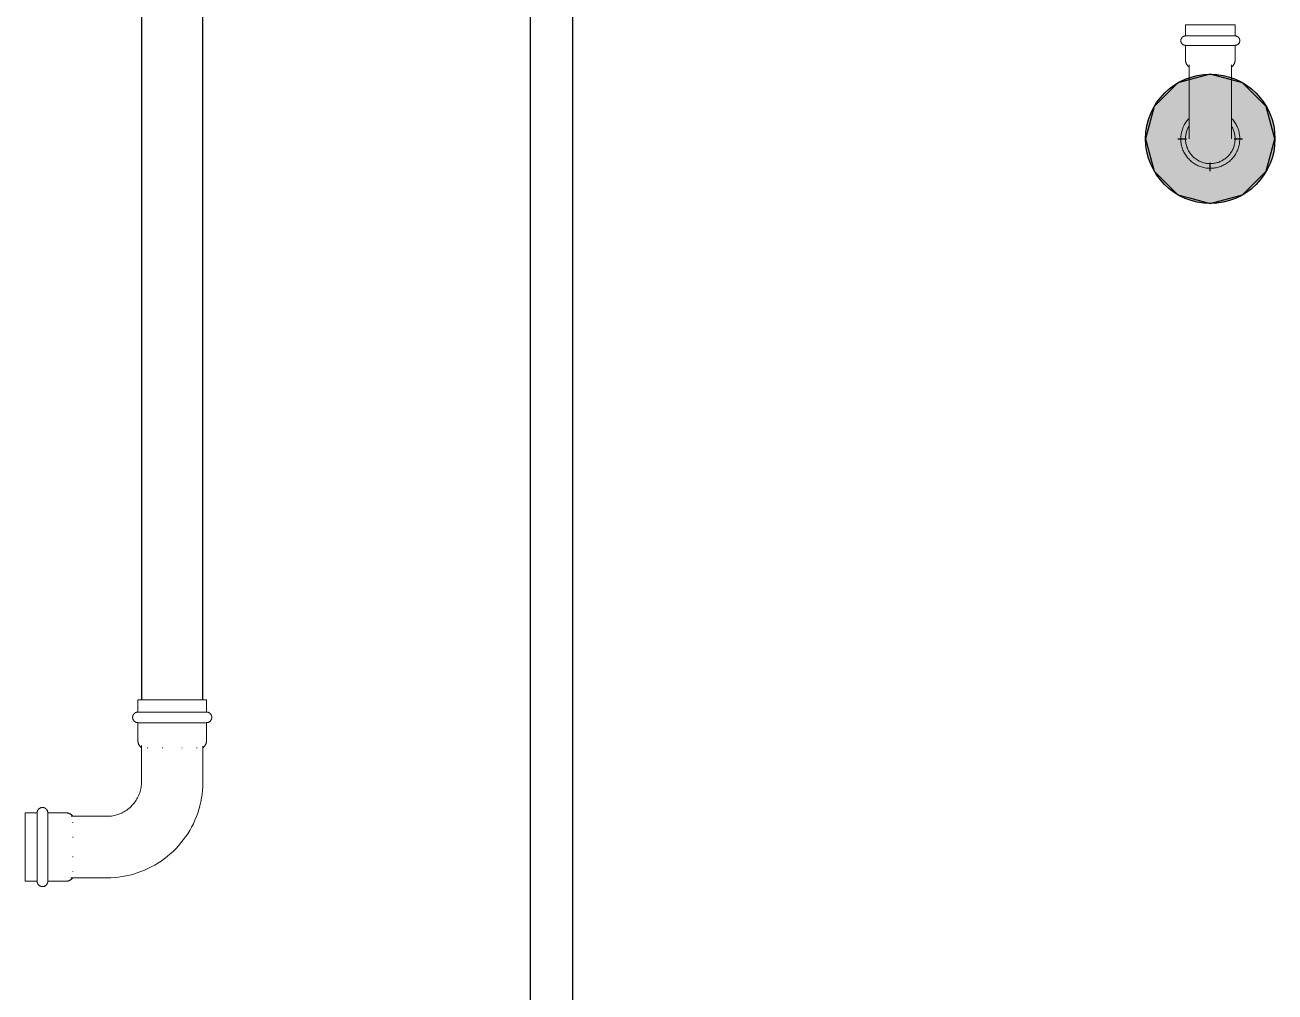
# Model space of a CAD drawing. Header units: inches. Extents: x -3327 to -1, y 8 to 1328.
# Drawn here: x -3169.36 to -3130.72, y 908.83 to 938.73 of the extents above; entities that cross this region are included whole.
import ezdxf

# ---------------------------------------------------------------- set-up
doc = ezdxf.new("R2010")
doc.units = ezdxf.units.IN
doc.header["$MEASUREMENT"] = 0
doc.layers.add('P-PIPE', color=3, linetype='Continuous', lineweight=9)
doc.layers.add('X - REF - FP', color=7, linetype='Continuous', true_color=0xb90000)

# ---------------------------------------------------------------- blocks, each defined once
blk = doc.blocks.new('Victaulic-VicPress316-Elbow 90-45deg Style P568_P571 - Standard-V9-SECOND LEVEL')
at = {"layer": 'P-PIPE'}
for p, q in [((-1.059, 4.55), (-1.059, 4.174)), ((1.059, 4.55), (-1.059, 4.55)), ((1.059, 4.174), (1.059, 4.55)), ((-1.059, 4.174), (1.059, 4.174)), ((-1.059, 3.845), (-1.059, 3.289)), ((-1.059, 3.845), (1.059, 3.845)), ((1.059, 3.289), (1.059, 3.845)), ((-0.95, 3.136), (-0.95, 2.015)), ((0.95, 2.015), (0.95, 3.119)), ((-0.769, 3.071), (-0.753, 3.071)), ((-0.312, 3.071), (-0.294, 3.071)), ((0.294, 3.071), (0.312, 3.071)), ((0.753, 3.071), (0.769, 3.071)), ((-4.174, 1.059), (-4.55, 1.059)), ((-4.55, 1.059), (-4.55, -1.059)), ((-4.174, -1.059), (-4.174, 1.059)), ((-3.289, 1.059), (-3.845, 1.059)), ((-3.845, -1.059), (-3.845, 1.059)), ((-2.015, 0.95), (-3.119, 0.95)), ((-3.071, 0.753), (-3.071, 0.769)), ((-3.071, 0.294), (-3.071, 0.312)), ((-3.071, -0.312), (-3.071, -0.294)), ((-3.071, -0.769), (-3.071, -0.753)), ((-4.55, -1.059), (-4.174, -1.059)), ((-3.845, -1.059), (-3.289, -1.059)), ((-3.136, -0.95), (-2.015, -0.95))]:
    blk.add_line(p, q, dxfattribs=at)
at = {"layer": 'P-PIPE', "flags": 128}
for points in [[(-1.059, 3.845), (-1.066, 3.846), (-1.072, 3.846), (-1.079, 3.847), (-1.085, 3.848), (-1.092, 3.849), (-1.098, 3.85), (-1.104, 3.852), (-1.111, 3.854), (-1.117, 3.856), (-1.123, 3.858), (-1.129, 3.861), (-1.135, 3.864), (-1.141, 3.867), (-1.146, 3.871), (-1.152, 3.874), (-1.157, 3.878), (-1.162, 3.882), (-1.167, 3.886), (-1.172, 3.891), (-1.177, 3.895), (-1.181, 3.9), (-1.186, 3.905), (-1.19, 3.91), (-1.194, 3.916), (-1.197, 3.921), (-1.201, 3.927), (-1.204, 3.932), (-1.207, 3.938), (-1.21, 3.944), (-1.212, 3.95), (-1.215, 3.957), (-1.217, 3.963), (-1.218, 3.969), (-1.22, 3.976), (-1.221, 3.982), (-1.222, 3.989), (-1.223, 3.995), (-1.223, 4.002), (-1.223, 4.008), (-1.223, 4.015), (-1.223, 4.021), (-1.223, 4.028), (-1.222, 4.034), (-1.221, 4.041), (-1.219, 4.047), (-1.218, 4.054), (-1.216, 4.06), (-1.214, 4.066), (-1.211, 4.072), (-1.209, 4.078), (-1.206, 4.084), (-1.203, 4.09), (-1.199, 4.096), (-1.196, 4.101), (-1.192, 4.107), (-1.188, 4.112), (-1.184, 4.117), (-1.179, 4.122), (-1.175, 4.127), (-1.17, 4.131), (-1.165, 4.136), (-1.16, 4.14), (-1.155, 4.144), (-1.149, 4.147), (-1.144, 4.151), (-1.138, 4.154), (-1.132, 4.157), (-1.126, 4.16), (-1.12, 4.163), (-1.114, 4.165), (-1.108, 4.167), (-1.102, 4.169), (-1.095, 4.17), (-1.089, 4.172), (-1.082, 4.173), (-1.076, 4.174), (-1.069, 4.174), (-1.063, 4.174), (-1.059, 4.174)], [(1.059, 4.174), (1.058, 4.174), (1.056, 4.174), (1.051, 4.174), (1.045, 4.174), (1.038, 4.174), (1.029, 4.174), (1.018, 4.174), (1.005, 4.174), (0.991, 4.174), (0.975, 4.174), (0.958, 4.174), (0.939, 4.174), (0.919, 4.174), (0.897, 4.174), (0.874, 4.174), (0.849, 4.174), (0.823, 4.174), (0.796, 4.174), (0.768, 4.174), (0.738, 4.174), (0.707, 4.174), (0.675, 4.174), (0.642, 4.174), (0.607, 4.174), (0.572, 4.174), (0.536, 4.174), (0.499, 4.174), (0.461, 4.174), (0.423, 4.174), (0.384, 4.174), (0.344, 4.174), (0.304, 4.174), (0.263, 4.174), (0.222, 4.174), (0.18, 4.174), (0.138, 4.174), (0.096, 4.174), (0.054, 4.174), (0.011, 4.174), (-0.031, 4.174), (-0.073, 4.174), (-0.115, 4.174), (-0.157, 4.174), (-0.199, 4.174), (-0.241, 4.174), (-0.282, 4.174), (-0.322, 4.174), (-0.362, 4.174), (-0.402, 4.174), (-0.441, 4.174), (-0.479, 4.174), (-0.516, 4.174), (-0.553, 4.174), (-0.588, 4.174), (-0.623, 4.174), (-0.657, 4.174), (-0.69, 4.174), (-0.721, 4.174), (-0.752, 4.174), (-0.781, 4.174), (-0.809, 4.174), (-0.836, 4.174), (-0.861, 4.174), (-0.885, 4.174), (-0.907, 4.174), (-0.929, 4.174), (-0.948, 4.174), (-0.966, 4.174), (-0.983, 4.174), (-0.998, 4.174), (-1.011, 4.174), (-1.023, 4.174), (-1.033, 4.174), (-1.042, 4.174), (-1.048, 4.174), (-1.054, 4.174), (-1.057, 4.174), (-1.059, 4.174), (-1.059, 4.174)], [(-1.059, 4.174), (-1.058, 4.174), (-1.056, 4.174), (-1.051, 4.174), (-1.045, 4.174), (-1.038, 4.174), (-1.029, 4.174), (-1.018, 4.174)], [(1.023, 4.174), (1.033, 4.174), (1.042, 4.174), (1.048, 4.174), (1.054, 4.174), (1.057, 4.174), (1.059, 4.174), (1.059, 4.174)], [(1.059, 4.174), (1.066, 4.174), (1.072, 4.174), (1.079, 4.173), (1.085, 4.172), (1.092, 4.171), (1.098, 4.17), (1.104, 4.168), (1.111, 4.166), (1.117, 4.164), (1.123, 4.162), (1.129, 4.159), (1.135, 4.156), (1.141, 4.153), (1.146, 4.149), (1.152, 4.146), (1.157, 4.142), (1.162, 4.138), (1.167, 4.134), (1.172, 4.129), (1.177, 4.125), (1.181, 4.12), (1.186, 4.115), (1.19, 4.11), (1.194, 4.104), (1.197, 4.099), (1.201, 4.093), (1.204, 4.088), (1.207, 4.082), (1.21, 4.076), (1.212, 4.07), (1.215, 4.063), (1.217, 4.057), (1.218, 4.051), (1.22, 4.044), (1.221, 4.038), (1.222, 4.031), (1.223, 4.025), (1.223, 4.018), (1.223, 4.012), (1.223, 4.005), (1.223, 3.999), (1.223, 3.992), (1.222, 3.986), (1.221, 3.979), (1.219, 3.973), (1.218, 3.966), (1.216, 3.96), (1.214, 3.954), (1.211, 3.948), (1.209, 3.942), (1.206, 3.936), (1.203, 3.93), (1.199, 3.924), (1.196, 3.919), (1.192, 3.913), (1.188, 3.908), (1.184, 3.903), (1.179, 3.898), (1.175, 3.893), (1.17, 3.889), (1.165, 3.884), (1.16, 3.88), (1.155, 3.876), (1.149, 3.873), (1.144, 3.869), (1.138, 3.866), (1.132, 3.863), (1.126, 3.86), (1.12, 3.857), (1.114, 3.855), (1.108, 3.853), (1.102, 3.851), (1.095, 3.85), (1.089, 3.848), (1.082, 3.847), (1.076, 3.846), (1.069, 3.846), (1.063, 3.846), (1.059, 3.845)], [(-1.059, 3.845), (-1.058, 3.845), (-1.056, 3.845), (-1.051, 3.845), (-1.045, 3.845), (-1.038, 3.845), (-1.029, 3.845), (-1.018, 3.845), (-1.005, 3.845), (-0.991, 3.845), (-0.975, 3.845), (-0.958, 3.845), (-0.939, 3.845), (-0.919, 3.845), (-0.897, 3.845), (-0.874, 3.845), (-0.849, 3.845), (-0.823, 3.845), (-0.796, 3.845), (-0.768, 3.845), (-0.738, 3.845), (-0.707, 3.845), (-0.675, 3.845), (-0.642, 3.845), (-0.607, 3.845), (-0.572, 3.845), (-0.536, 3.845), (-0.499, 3.845), (-0.461, 3.845), (-0.423, 3.845), (-0.384, 3.845), (-0.344, 3.845), (-0.304, 3.845), (-0.263, 3.845), (-0.222, 3.845), (-0.18, 3.845), (-0.138, 3.845), (-0.096, 3.845), (-0.054, 3.845), (-0.011, 3.845), (0.031, 3.845), (0.073, 3.845), (0.115, 3.845), (0.157, 3.845), (0.199, 3.845), (0.241, 3.845), (0.282, 3.845), (0.322, 3.845), (0.362, 3.845), (0.402, 3.845), (0.441, 3.845), (0.479, 3.845), (0.516, 3.845), (0.553, 3.845), (0.588, 3.845), (0.623, 3.845), (0.657, 3.845), (0.69, 3.845), (0.721, 3.845), (0.752, 3.845), (0.781, 3.845), (0.809, 3.845), (0.836, 3.845), (0.861, 3.845), (0.885, 3.845), (0.907, 3.845), (0.929, 3.845), (0.948, 3.845), (0.966, 3.845), (0.983, 3.845), (0.998, 3.845), (1.011, 3.845), (1.023, 3.845), (1.033, 3.845), (1.042, 3.845), (1.048, 3.845), (1.054, 3.845), (1.057, 3.845), (1.059, 3.845), (1.059, 3.845)], [(-1.023, 3.845), (-1.033, 3.845), (-1.042, 3.845), (-1.048, 3.845), (-1.054, 3.845), (-1.057, 3.845), (-1.059, 3.845), (-1.059, 3.845)], [(1.059, 3.845), (1.058, 3.845), (1.056, 3.845), (1.051, 3.845), (1.045, 3.845), (1.038, 3.845), (1.029, 3.845), (1.018, 3.845)], [(-0.95, 3.071), (-0.959, 3.078), (-0.967, 3.085), (-0.975, 3.092), (-0.983, 3.1), (-0.99, 3.108), (-0.997, 3.116), (-1.004, 3.125), (-1.01, 3.133), (-1.016, 3.143), (-1.022, 3.152), (-1.027, 3.161), (-1.032, 3.171), (-1.037, 3.181), (-1.041, 3.191), (-1.045, 3.201), (-1.048, 3.212), (-1.051, 3.222), (-1.053, 3.233), (-1.055, 3.244), (-1.057, 3.254), (-1.058, 3.265), (-1.059, 3.276), (-1.059, 3.287), (-1.059, 3.289)], [(1.059, 3.289), (1.059, 3.278), (1.058, 3.267), (1.057, 3.256), (1.056, 3.246), (1.054, 3.235), (1.051, 3.224), (1.048, 3.214), (1.045, 3.203), (1.042, 3.193), (1.037, 3.183), (1.033, 3.173), (1.028, 3.163), (1.023, 3.154), (1.017, 3.144), (1.011, 3.135), (1.005, 3.126), (0.998, 3.118), (0.991, 3.109), (0.984, 3.101), (0.976, 3.094), (0.968, 3.086), (0.96, 3.079), (0.952, 3.072), (0.95, 3.071)], [(-0.95, 2.015), (-0.951, 1.973), (-0.953, 1.93), (-0.958, 1.888), (-0.964, 1.846), (-0.971, 1.804), (-0.981, 1.762), (-0.991, 1.721), (-1.004, 1.68), (-1.018, 1.64), (-1.034, 1.6), (-1.051, 1.562), (-1.07, 1.523), (-1.091, 1.486), (-1.113, 1.449), (-1.136, 1.414), (-1.161, 1.379), (-1.187, 1.345), (-1.214, 1.313), (-1.243, 1.281), (-1.273, 1.251), (-1.304, 1.222), (-1.337, 1.194), (-1.37, 1.168), (-1.404, 1.143), (-1.44, 1.119), (-1.476, 1.097), (-1.513, 1.076), (-1.551, 1.056), (-1.59, 1.039), (-1.629, 1.022), (-1.669, 1.008), (-1.71, 0.995), (-1.751, 0.983), (-1.792, 0.974), (-1.834, 0.965), (-1.876, 0.959), (-1.919, 0.954), (-1.961, 0.951), (-2.004, 0.95), (-2.015, 0.95)], [(-2.015, -0.95), (-1.897, -0.948), (-1.778, -0.941), (-1.66, -0.929), (-1.543, -0.912), (-1.426, -0.891), (-1.31, -0.865), (-1.196, -0.835), (-1.082, -0.799), (-0.971, -0.76), (-0.861, -0.716), (-0.752, -0.668), (-0.646, -0.615), (-0.542, -0.558), (-0.44, -0.497), (-0.341, -0.432), (-0.244, -0.363), (-0.151, -0.29), (-0.06, -0.214), (0.028, -0.134), (0.112, -0.051), (0.193, 0.036), (0.27, 0.126), (0.344, 0.219), (0.414, 0.315), (0.48, 0.413), (0.542, 0.514), (0.6, 0.618), (0.654, 0.723), (0.703, 0.831), (0.748, 0.941), (0.789, 1.052), (0.826, 1.165), (0.857, 1.279), (0.884, 1.395), (0.907, 1.511), (0.925, 1.629), (0.938, 1.746), (0.946, 1.865), (0.95, 1.983), (0.95, 2.015)], [(-4.174, 1.059), (-4.174, 1.066), (-4.174, 1.072), (-4.173, 1.079), (-4.172, 1.085), (-4.171, 1.092), (-4.17, 1.098), (-4.168, 1.104), (-4.166, 1.111), (-4.164, 1.117), (-4.162, 1.123), (-4.159, 1.129), (-4.156, 1.135), (-4.153, 1.141), (-4.149, 1.146), (-4.146, 1.152), (-4.142, 1.157), (-4.138, 1.162), (-4.134, 1.167), (-4.129, 1.172), (-4.125, 1.177), (-4.12, 1.181), (-4.115, 1.186), (-4.11, 1.19), (-4.104, 1.194), (-4.099, 1.197), (-4.093, 1.201), (-4.088, 1.204), (-4.082, 1.207), (-4.076, 1.21), (-4.07, 1.212), (-4.063, 1.215), (-4.057, 1.217), (-4.051, 1.218), (-4.044, 1.22), (-4.038, 1.221), (-4.031, 1.222), (-4.025, 1.223), (-4.018, 1.223), (-4.012, 1.223), (-4.005, 1.223), (-3.999, 1.223), (-3.992, 1.223), (-3.986, 1.222), (-3.979, 1.221), (-3.973, 1.219), (-3.966, 1.218), (-3.96, 1.216), (-3.954, 1.214), (-3.948, 1.211), (-3.942, 1.209), (-3.936, 1.206), (-3.93, 1.203), (-3.924, 1.199), (-3.919, 1.196), (-3.913, 1.192), (-3.908, 1.188), (-3.903, 1.184), (-3.898, 1.179), (-3.893, 1.175), (-3.889, 1.17), (-3.884, 1.165), (-3.88, 1.16), (-3.876, 1.155), (-3.873, 1.149), (-3.869, 1.144), (-3.866, 1.138), (-3.863, 1.132), (-3.86, 1.126), (-3.857, 1.12), (-3.855, 1.114), (-3.853, 1.108), (-3.851, 1.102), (-3.85, 1.095), (-3.848, 1.089), (-3.847, 1.082), (-3.846, 1.076), (-3.846, 1.069), (-3.846, 1.063), (-3.845, 1.059)], [(-4.174, 1.059), (-4.174, 1.058), (-4.174, 1.056), (-4.174, 1.051), (-4.174, 1.045), (-4.174, 1.038), (-4.174, 1.029), (-4.174, 1.018), (-4.174, 1.005), (-4.174, 0.991), (-4.174, 0.975), (-4.174, 0.958), (-4.174, 0.939), (-4.174, 0.919), (-4.174, 0.897), (-4.174, 0.874), (-4.174, 0.849), (-4.174, 0.823), (-4.174, 0.796), (-4.174, 0.768), (-4.174, 0.738), (-4.174, 0.707), (-4.174, 0.675), (-4.174, 0.642), (-4.174, 0.607), (-4.174, 0.572), (-4.174, 0.536), (-4.174, 0.499), (-4.174, 0.461), (-4.174, 0.423), (-4.174, 0.384), (-4.174, 0.344), (-4.174, 0.304), (-4.174, 0.263), (-4.174, 0.222), (-4.174, 0.18), (-4.174, 0.138), (-4.174, 0.096), (-4.174, 0.054), (-4.174, 0.011), (-4.174, -0.031), (-4.174, -0.073), (-4.174, -0.115), (-4.174, -0.157), (-4.174, -0.199), (-4.174, -0.241), (-4.174, -0.282), (-4.174, -0.322), (-4.174, -0.362), (-4.174, -0.402), (-4.174, -0.441), (-4.174, -0.479), (-4.174, -0.516), (-4.174, -0.553), (-4.174, -0.588), (-4.174, -0.623), (-4.174, -0.657), (-4.174, -0.69), (-4.174, -0.721), (-4.174, -0.752), (-4.174, -0.781), (-4.174, -0.809), (-4.174, -0.836), (-4.174, -0.861), (-4.174, -0.885), (-4.174, -0.907), (-4.174, -0.929), (-4.174, -0.948), (-4.174, -0.966), (-4.174, -0.983), (-4.174, -0.998), (-4.174, -1.011), (-4.174, -1.023), (-4.174, -1.033), (-4.174, -1.042), (-4.174, -1.048), (-4.174, -1.054), (-4.174, -1.057), (-4.174, -1.059), (-4.174, -1.059)], [(-4.174, 1.023), (-4.174, 1.033), (-4.174, 1.042), (-4.174, 1.048), (-4.174, 1.054), (-4.174, 1.057), (-4.174, 1.059), (-4.174, 1.059)], [(-3.845, -1.059), (-3.845, -1.058), (-3.845, -1.056), (-3.845, -1.051), (-3.845, -1.045), (-3.845, -1.038), (-3.845, -1.029), (-3.845, -1.018), (-3.845, -1.005), (-3.845, -0.991), (-3.845, -0.975), (-3.845, -0.958), (-3.845, -0.939), (-3.845, -0.919), (-3.845, -0.897), (-3.845, -0.874), (-3.845, -0.849), (-3.845, -0.823), (-3.845, -0.796), (-3.845, -0.768), (-3.845, -0.738), (-3.845, -0.707), (-3.845, -0.675), (-3.845, -0.642), (-3.845, -0.607), (-3.845, -0.572), (-3.845, -0.536), (-3.845, -0.499), (-3.845, -0.461), (-3.845, -0.423), (-3.845, -0.384), (-3.845, -0.344), (-3.845, -0.304), (-3.845, -0.263), (-3.845, -0.222), (-3.845, -0.18), (-3.845, -0.138), (-3.845, -0.096), (-3.845, -0.054), (-3.845, -0.011), (-3.845, 0.031), (-3.845, 0.073), (-3.845, 0.115), (-3.845, 0.157), (-3.845, 0.199), (-3.845, 0.241), (-3.845, 0.282), (-3.845, 0.322), (-3.845, 0.362), (-3.845, 0.402), (-3.845, 0.441), (-3.845, 0.479), (-3.845, 0.516), (-3.845, 0.553), (-3.845, 0.588), (-3.845, 0.623), (-3.845, 0.657), (-3.845, 0.69), (-3.845, 0.721), (-3.845, 0.752), (-3.845, 0.781), (-3.845, 0.809), (-3.845, 0.836), (-3.845, 0.861), (-3.845, 0.885), (-3.845, 0.907), (-3.845, 0.929), (-3.845, 0.948), (-3.845, 0.966), (-3.845, 0.983), (-3.845, 0.998), (-3.845, 1.011), (-3.845, 1.023), (-3.845, 1.033), (-3.845, 1.042), (-3.845, 1.048), (-3.845, 1.054), (-3.845, 1.057), (-3.845, 1.059), (-3.845, 1.059)], [(-3.845, 1.059), (-3.845, 1.058), (-3.845, 1.056), (-3.845, 1.051), (-3.845, 1.045), (-3.845, 1.038), (-3.845, 1.029), (-3.845, 1.018)], [(-3.289, 1.059), (-3.278, 1.059), (-3.267, 1.058), (-3.256, 1.057), (-3.246, 1.056), (-3.235, 1.054), (-3.224, 1.051), (-3.214, 1.048), (-3.203, 1.045), (-3.193, 1.042), (-3.183, 1.037), (-3.173, 1.033), (-3.163, 1.028), (-3.154, 1.023), (-3.144, 1.017), (-3.135, 1.011), (-3.126, 1.005), (-3.118, 0.998), (-3.109, 0.991), (-3.101, 0.984), (-3.094, 0.976), (-3.086, 0.968), (-3.079, 0.96), (-3.072, 0.952), (-3.071, 0.95)], [(-4.174, -1.059), (-4.174, -1.058), (-4.174, -1.056), (-4.174, -1.051), (-4.174, -1.045), (-4.174, -1.038), (-4.174, -1.029), (-4.174, -1.018)], [(-3.845, -1.059), (-3.846, -1.066), (-3.846, -1.072), (-3.847, -1.079), (-3.848, -1.085), (-3.849, -1.092), (-3.85, -1.098), (-3.852, -1.104), (-3.854, -1.111), (-3.856, -1.117), (-3.858, -1.123), (-3.861, -1.129), (-3.864, -1.135), (-3.867, -1.141), (-3.871, -1.146), (-3.874, -1.152), (-3.878, -1.157), (-3.882, -1.162), (-3.886, -1.167), (-3.891, -1.172), (-3.895, -1.177), (-3.9, -1.181), (-3.905, -1.186), (-3.91, -1.19), (-3.916, -1.194), (-3.921, -1.197), (-3.927, -1.201), (-3.932, -1.204), (-3.938, -1.207), (-3.944, -1.21), (-3.95, -1.212), (-3.957, -1.215), (-3.963, -1.217), (-3.969, -1.218), (-3.976, -1.22), (-3.982, -1.221), (-3.989, -1.222), (-3.995, -1.223), (-4.002, -1.223), (-4.008, -1.223), (-4.015, -1.223), (-4.021, -1.223), (-4.028, -1.223), (-4.034, -1.222), (-4.041, -1.221), (-4.047, -1.219), (-4.054, -1.218), (-4.06, -1.216), (-4.066, -1.214), (-4.072, -1.211), (-4.078, -1.209), (-4.084, -1.206), (-4.09, -1.203), (-4.096, -1.199), (-4.101, -1.196), (-4.107, -1.192), (-4.112, -1.188), (-4.117, -1.184), (-4.122, -1.179), (-4.127, -1.175), (-4.131, -1.17), (-4.136, -1.165), (-4.14, -1.16), (-4.144, -1.155), (-4.147, -1.149), (-4.151, -1.144), (-4.154, -1.138), (-4.157, -1.132), (-4.16, -1.126), (-4.163, -1.12), (-4.165, -1.114), (-4.167, -1.108), (-4.169, -1.102), (-4.17, -1.095), (-4.172, -1.089), (-4.173, -1.082), (-4.174, -1.076), (-4.174, -1.069), (-4.174, -1.063), (-4.174, -1.059)], [(-3.845, -1.023), (-3.845, -1.033), (-3.845, -1.042), (-3.845, -1.048), (-3.845, -1.054), (-3.845, -1.057), (-3.845, -1.059), (-3.845, -1.059)], [(-3.071, -0.95), (-3.078, -0.959), (-3.085, -0.967), (-3.092, -0.975), (-3.1, -0.983), (-3.108, -0.99), (-3.116, -0.997), (-3.125, -1.004), (-3.133, -1.01), (-3.143, -1.016), (-3.152, -1.022), (-3.161, -1.027), (-3.171, -1.032), (-3.181, -1.037), (-3.191, -1.041), (-3.201, -1.045), (-3.212, -1.048), (-3.222, -1.051), (-3.233, -1.053), (-3.244, -1.055), (-3.254, -1.057), (-3.265, -1.058), (-3.276, -1.059), (-3.287, -1.059), (-3.289, -1.059)]]:
    blk.add_lwpolyline(points, dxfattribs=at)
blk = doc.blocks.new('Victaulic-VicPress316-Elbow 90-45deg Style P568_P571 - Standard-V2-SECOND LEVEL')
at = {"layer": 'P-PIPE'}
for p, q in [((-3203.704, 731.097), (-3203.704, 730.203)), ((-3202.389, 730.206), (-3202.389, 731.097)), ((-3203.813, 730.051), (-3203.813, 729.6)), ((-3202.28, 729.6), (-3202.28, 730.051)), ((-3203.046, 729.6), (-3203.813, 729.6)), ((-3202.28, 729.6), (-3203.046, 729.6)), ((-3203.813, 729.309), (-3203.813, 728.97)), ((-3203.046, 729.309), (-3203.813, 729.309)), ((-3202.28, 729.309), (-3203.046, 729.309)), ((-3202.28, 728.97), (-3202.28, 729.309)), ((-3203.813, 728.97), (-3203.046, 728.97)), ((-3203.046, 728.97), (-3202.28, 728.97))]:
    blk.add_line(p, q, dxfattribs=at)
at = {"layer": 'P-PIPE', "flags": 128}
for points in [[(-3203.046, 733.402), (-3203.083, 733.401), (-3203.119, 733.399), (-3203.155, 733.395), (-3203.191, 733.39), (-3203.227, 733.384), (-3203.263, 733.376), (-3203.298, 733.366), (-3203.333, 733.356), (-3203.367, 733.344), (-3203.401, 733.33), (-3203.434, 733.315), (-3203.467, 733.299), (-3203.499, 733.281), (-3203.53, 733.263), (-3203.561, 733.243), (-3203.591, 733.222), (-3203.619, 733.199), (-3203.647, 733.176), (-3203.674, 733.151), (-3203.7, 733.125), (-3203.725, 733.099), (-3203.749, 733.071), (-3203.772, 733.043), (-3203.793, 733.013), (-3203.813, 732.983), (-3203.833, 732.952), (-3203.85, 732.92), (-3203.867, 732.887), (-3203.882, 732.854), (-3203.896, 732.82), (-3203.909, 732.786), (-3203.92, 732.751), (-3203.93, 732.716), (-3203.938, 732.681), (-3203.945, 732.645), (-3203.95, 732.609), (-3203.954, 732.573), (-3203.957, 732.536), (-3203.958, 732.5), (-3203.958, 732.463), (-3203.956, 732.427), (-3203.953, 732.391), (-3203.948, 732.354), (-3203.942, 732.318), (-3203.934, 732.283), (-3203.925, 732.247), (-3203.915, 732.212), (-3203.903, 732.178), (-3203.89, 732.144), (-3203.875, 732.11), (-3203.859, 732.078), (-3203.842, 732.045), (-3203.824, 732.014), (-3203.804, 731.983), (-3203.783, 731.953), (-3203.761, 731.924), (-3203.738, 731.896), (-3203.714, 731.869)], [(-3202.389, 731.858), (-3202.367, 731.881), (-3202.343, 731.909), (-3202.32, 731.937), (-3202.299, 731.967), (-3202.279, 731.997), (-3202.26, 732.028), (-3202.242, 732.06), (-3202.225, 732.093), (-3202.21, 732.126), (-3202.196, 732.16), (-3202.183, 732.194), (-3202.172, 732.229), (-3202.163, 732.264), (-3202.154, 732.299), (-3202.147, 732.335), (-3202.142, 732.371), (-3202.138, 732.407), (-3202.135, 732.444), (-3202.134, 732.48), (-3202.134, 732.517), (-3202.136, 732.553), (-3202.139, 732.589), (-3202.144, 732.626), (-3202.15, 732.662), (-3202.158, 732.697), (-3202.167, 732.733), (-3202.177, 732.768), (-3202.189, 732.802), (-3202.202, 732.836), (-3202.217, 732.87), (-3202.233, 732.902), (-3202.25, 732.935), (-3202.268, 732.966), (-3202.288, 732.997), (-3202.309, 733.027), (-3202.331, 733.056), (-3202.354, 733.084), (-3202.378, 733.111), (-3202.404, 733.137), (-3202.43, 733.163), (-3202.457, 733.187), (-3202.486, 733.21), (-3202.515, 733.231), (-3202.545, 733.252), (-3202.576, 733.271), (-3202.608, 733.29), (-3202.64, 733.307), (-3202.673, 733.322), (-3202.706, 733.336), (-3202.741, 733.349), (-3202.775, 733.361), (-3202.81, 733.371), (-3202.846, 733.38), (-3202.881, 733.387), (-3202.917, 733.393), (-3202.954, 733.397), (-3202.99, 733.4), (-3203.026, 733.402), (-3203.046, 733.402)], [(-3203.046, 733.257), (-3203.077, 733.256), (-3203.107, 733.254), (-3203.138, 733.251), (-3203.168, 733.247), (-3203.198, 733.241), (-3203.228, 733.235), (-3203.258, 733.227), (-3203.287, 733.218), (-3203.316, 733.207), (-3203.345, 733.196), (-3203.373, 733.183), (-3203.4, 733.17), (-3203.427, 733.155), (-3203.453, 733.139), (-3203.479, 733.123), (-3203.504, 733.105), (-3203.528, 733.086), (-3203.551, 733.066), (-3203.574, 733.046), (-3203.596, 733.024), (-3203.617, 733.002), (-3203.637, 732.978), (-3203.656, 732.954), (-3203.674, 732.93), (-3203.691, 732.904), (-3203.707, 732.878), (-3203.722, 732.851), (-3203.736, 732.824), (-3203.749, 732.796), (-3203.76, 732.768), (-3203.771, 732.739), (-3203.78, 732.71), (-3203.789, 732.68), (-3203.796, 732.65), (-3203.801, 732.62), (-3203.806, 732.59), (-3203.809, 732.559), (-3203.812, 732.529), (-3203.812, 732.498), (-3203.812, 732.468), (-3203.811, 732.437), (-3203.808, 732.406), (-3203.804, 732.376), (-3203.799, 732.346), (-3203.792, 732.316), (-3203.785, 732.286), (-3203.776, 732.257), (-3203.766, 732.228), (-3203.755, 732.199), (-3203.743, 732.171), (-3203.73, 732.143), (-3203.715, 732.116), (-3203.704, 732.096)], [(-3202.385, 732.102), (-3202.37, 732.129), (-3202.356, 732.156), (-3202.343, 732.184), (-3202.332, 732.212), (-3202.321, 732.241), (-3202.312, 732.27), (-3202.304, 732.3), (-3202.297, 732.33), (-3202.291, 732.36), (-3202.286, 732.39), (-3202.283, 732.421), (-3202.281, 732.451), (-3202.28, 732.482), (-3202.28, 732.512), (-3202.281, 732.543), (-3202.284, 732.574), (-3202.288, 732.604), (-3202.293, 732.634), (-3202.3, 732.664), (-3202.307, 732.694), (-3202.316, 732.723), (-3202.326, 732.752), (-3202.337, 732.781), (-3202.349, 732.809), (-3202.362, 732.837), (-3202.377, 732.864), (-3202.392, 732.89), (-3202.409, 732.916), (-3202.426, 732.941), (-3202.445, 732.966), (-3202.464, 732.989), (-3202.485, 733.012), (-3202.506, 733.034), (-3202.528, 733.055), (-3202.551, 733.075), (-3202.575, 733.095), (-3202.6, 733.113), (-3202.625, 733.13), (-3202.651, 733.147), (-3202.677, 733.162), (-3202.705, 733.176), (-3202.732, 733.189), (-3202.761, 733.201), (-3202.789, 733.212), (-3202.818, 733.222), (-3202.848, 733.23), (-3202.878, 733.238), (-3202.908, 733.244), (-3202.938, 733.249), (-3202.968, 733.253), (-3202.999, 733.255), (-3203.029, 733.256), (-3203.046, 733.257)], [(-3203.704, 732.49), (-3203.704, 732.489), (-3203.704, 732.486), (-3203.704, 732.48), (-3203.704, 732.472), (-3203.704, 732.462), (-3203.704, 732.45), (-3203.704, 732.436), (-3203.704, 732.419), (-3203.704, 732.401), (-3203.704, 732.38), (-3203.704, 732.357), (-3203.704, 732.333), (-3203.704, 732.306), (-3203.704, 732.277), (-3203.704, 732.247), (-3203.704, 732.214), (-3203.704, 732.18), (-3203.704, 732.144), (-3203.704, 732.107), (-3203.704, 732.068), (-3203.704, 732.027), (-3203.704, 731.985), (-3203.704, 731.941), (-3203.704, 731.896), (-3203.704, 731.85), (-3203.704, 731.802), (-3203.704, 731.754), (-3203.704, 731.704), (-3203.704, 731.653), (-3203.704, 731.602), (-3203.704, 731.549), (-3203.704, 731.496), (-3203.704, 731.443), (-3203.704, 731.388), (-3203.704, 731.334), (-3203.704, 731.279), (-3203.704, 731.223), (-3203.704, 731.168), (-3203.704, 731.112), (-3203.704, 731.097)], [(-3202.389, 731.097), (-3202.389, 731.153), (-3202.389, 731.208), (-3202.389, 731.264), (-3202.389, 731.319), (-3202.389, 731.374), (-3202.389, 731.428), (-3202.389, 731.482), (-3202.389, 731.535), (-3202.389, 731.588), (-3202.389, 731.639), (-3202.389, 731.69), (-3202.389, 731.74), (-3202.389, 731.789), (-3202.389, 731.837), (-3202.389, 731.884), (-3202.389, 731.929), (-3202.389, 731.973), (-3202.389, 732.016), (-3202.389, 732.057), (-3202.389, 732.096), (-3202.389, 732.134), (-3202.389, 732.171), (-3202.389, 732.205), (-3202.389, 732.238), (-3202.389, 732.269), (-3202.389, 732.298), (-3202.389, 732.326), (-3202.389, 732.351), (-3202.389, 732.374), (-3202.389, 732.395), (-3202.389, 732.414), (-3202.389, 732.432), (-3202.389, 732.446), (-3202.389, 732.459), (-3202.389, 732.47), (-3202.389, 732.478), (-3202.389, 732.484), (-3202.389, 732.488), (-3202.389, 732.49), (-3202.389, 732.49)], [(-3203.813, 730.051), (-3203.812, 730.062), (-3203.812, 730.073), (-3203.811, 730.084), (-3203.809, 730.094), (-3203.807, 730.105), (-3203.805, 730.116), (-3203.802, 730.126), (-3203.799, 730.137), (-3203.795, 730.147), (-3203.791, 730.157), (-3203.787, 730.167), (-3203.782, 730.177), (-3203.777, 730.186), (-3203.771, 730.196), (-3203.765, 730.205), (-3203.759, 730.214), (-3203.752, 730.222), (-3203.745, 730.231), (-3203.738, 730.239), (-3203.73, 730.246), (-3203.722, 730.254), (-3203.714, 730.261), (-3203.705, 730.268), (-3203.704, 730.269)], [(-3202.389, 730.269), (-3202.38, 730.262), (-3202.372, 730.255), (-3202.364, 730.248), (-3202.356, 730.24), (-3202.348, 730.232), (-3202.341, 730.224), (-3202.335, 730.215), (-3202.328, 730.207), (-3202.322, 730.197), (-3202.317, 730.188), (-3202.311, 730.179), (-3202.306, 730.169), (-3202.302, 730.159), (-3202.298, 730.149), (-3202.294, 730.139), (-3202.291, 730.128), (-3202.288, 730.118), (-3202.285, 730.107), (-3202.283, 730.096), (-3202.282, 730.086), (-3202.281, 730.075), (-3202.28, 730.064), (-3202.28, 730.053), (-3202.28, 730.051)], [(-3203.813, 729.309), (-3203.818, 729.309), (-3203.824, 729.309), (-3203.83, 729.31), (-3203.836, 729.31), (-3203.841, 729.311), (-3203.847, 729.313), (-3203.853, 729.314), (-3203.858, 729.316), (-3203.864, 729.318), (-3203.869, 729.32), (-3203.875, 729.322), (-3203.88, 729.325), (-3203.885, 729.328), (-3203.89, 729.331), (-3203.895, 729.334), (-3203.899, 729.337), (-3203.904, 729.341), (-3203.908, 729.345), (-3203.913, 729.349), (-3203.917, 729.353), (-3203.921, 729.357), (-3203.925, 729.361), (-3203.928, 729.366), (-3203.932, 729.371), (-3203.935, 729.375), (-3203.938, 729.38), (-3203.941, 729.385), (-3203.944, 729.391), (-3203.946, 729.396), (-3203.948, 729.401), (-3203.95, 729.407), (-3203.952, 729.412), (-3203.953, 729.418), (-3203.955, 729.424), (-3203.956, 729.429), (-3203.957, 729.435), (-3203.957, 729.441), (-3203.958, 729.447), (-3203.958, 729.452), (-3203.958, 729.458), (-3203.958, 729.464), (-3203.957, 729.47), (-3203.956, 729.476), (-3203.955, 729.481), (-3203.954, 729.487), (-3203.953, 729.493), (-3203.951, 729.498), (-3203.949, 729.504), (-3203.947, 729.509), (-3203.945, 729.515), (-3203.942, 729.52), (-3203.94, 729.525), (-3203.937, 729.53), (-3203.934, 729.535), (-3203.93, 729.54), (-3203.927, 729.544), (-3203.923, 729.549), (-3203.919, 729.553), (-3203.915, 729.557), (-3203.911, 729.561), (-3203.906, 729.565), (-3203.902, 729.569), (-3203.897, 729.572), (-3203.892, 729.576), (-3203.888, 729.579), (-3203.882, 729.582), (-3203.877, 729.584), (-3203.872, 729.587), (-3203.867, 729.589), (-3203.861, 729.591), (-3203.856, 729.593), (-3203.85, 729.595), (-3203.845, 729.596), (-3203.839, 729.597), (-3203.833, 729.598), (-3203.827, 729.599), (-3203.821, 729.599), (-3203.816, 729.599), (-3203.813, 729.6)], [(-3203.046, 729.6), (-3203.077, 729.6), (-3203.107, 729.6), (-3203.138, 729.6), (-3203.168, 729.6), (-3203.198, 729.6), (-3203.228, 729.6), (-3203.258, 729.6), (-3203.287, 729.6), (-3203.316, 729.6), (-3203.345, 729.6), (-3203.373, 729.6), (-3203.4, 729.6), (-3203.427, 729.6), (-3203.453, 729.6), (-3203.479, 729.6), (-3203.504, 729.6), (-3203.528, 729.6), (-3203.551, 729.6), (-3203.574, 729.6), (-3203.596, 729.6), (-3203.617, 729.6), (-3203.637, 729.6), (-3203.656, 729.6), (-3203.674, 729.6), (-3203.691, 729.6), (-3203.707, 729.6), (-3203.722, 729.6), (-3203.736, 729.6), (-3203.749, 729.6), (-3203.76, 729.6), (-3203.771, 729.6), (-3203.78, 729.6), (-3203.789, 729.6), (-3203.796, 729.6), (-3203.801, 729.6), (-3203.806, 729.6), (-3203.809, 729.6), (-3203.812, 729.6), (-3203.812, 729.6), (-3203.813, 729.6)], [(-3203.813, 729.6), (-3203.812, 729.6), (-3203.81, 729.6), (-3203.807, 729.6), (-3203.803, 729.6), (-3203.797, 729.6), (-3203.791, 729.6), (-3203.783, 729.6), (-3203.774, 729.6)], [(-3202.28, 729.6), (-3202.28, 729.6), (-3202.282, 729.6), (-3202.285, 729.6), (-3202.289, 729.6), (-3202.295, 729.6), (-3202.302, 729.6), (-3202.309, 729.6), (-3202.318, 729.6), (-3202.329, 729.6), (-3202.34, 729.6), (-3202.353, 729.6), (-3202.366, 729.6), (-3202.381, 729.6), (-3202.397, 729.6), (-3202.413, 729.6), (-3202.431, 729.6), (-3202.45, 729.6), (-3202.47, 729.6), (-3202.49, 729.6), (-3202.512, 729.6), (-3202.534, 729.6), (-3202.558, 729.6), (-3202.582, 729.6), (-3202.606, 729.6), (-3202.632, 729.6), (-3202.658, 729.6), (-3202.685, 729.6), (-3202.712, 729.6), (-3202.74, 729.6), (-3202.768, 729.6), (-3202.797, 729.6), (-3202.826, 729.6), (-3202.856, 729.6), (-3202.886, 729.6), (-3202.916, 729.6), (-3202.946, 729.6), (-3202.977, 729.6), (-3203.007, 729.6), (-3203.038, 729.6), (-3203.046, 729.6)], [(-3202.321, 729.6), (-3202.312, 729.6), (-3202.304, 729.6), (-3202.297, 729.6), (-3202.291, 729.6), (-3202.286, 729.6), (-3202.283, 729.6), (-3202.281, 729.6), (-3202.28, 729.6), (-3202.28, 729.6)], [(-3202.28, 729.6), (-3202.274, 729.599), (-3202.268, 729.599), (-3202.262, 729.598), (-3202.256, 729.598), (-3202.251, 729.597), (-3202.245, 729.595), (-3202.239, 729.594), (-3202.234, 729.592), (-3202.228, 729.59), (-3202.223, 729.588), (-3202.218, 729.586), (-3202.212, 729.583), (-3202.207, 729.58), (-3202.202, 729.577), (-3202.197, 729.574), (-3202.193, 729.571), (-3202.188, 729.567), (-3202.184, 729.563), (-3202.179, 729.559), (-3202.175, 729.555), (-3202.171, 729.551), (-3202.167, 729.547), (-3202.164, 729.542), (-3202.16, 729.537), (-3202.157, 729.533), (-3202.154, 729.528), (-3202.151, 729.523), (-3202.149, 729.517), (-3202.146, 729.512), (-3202.144, 729.507), (-3202.142, 729.501), (-3202.14, 729.496), (-3202.139, 729.49), (-3202.137, 729.484), (-3202.136, 729.479), (-3202.135, 729.473), (-3202.135, 729.467), (-3202.134, 729.461), (-3202.134, 729.456), (-3202.134, 729.45), (-3202.134, 729.444), (-3202.135, 729.438), (-3202.136, 729.432), (-3202.137, 729.427), (-3202.138, 729.421), (-3202.139, 729.415), (-3202.141, 729.41), (-3202.143, 729.404), (-3202.145, 729.399), (-3202.147, 729.393), (-3202.15, 729.388), (-3202.152, 729.383), (-3202.155, 729.378), (-3202.159, 729.373), (-3202.162, 729.368), (-3202.165, 729.364), (-3202.169, 729.359), (-3202.173, 729.355), (-3202.177, 729.351), (-3202.181, 729.347), (-3202.186, 729.343), (-3202.19, 729.339), (-3202.195, 729.336), (-3202.2, 729.332), (-3202.205, 729.329), (-3202.21, 729.326), (-3202.215, 729.324), (-3202.22, 729.321), (-3202.225, 729.319), (-3202.231, 729.317), (-3202.236, 729.315), (-3202.242, 729.313), (-3202.248, 729.312), (-3202.253, 729.311), (-3202.259, 729.31), (-3202.265, 729.309), (-3202.271, 729.309), (-3202.276, 729.309), (-3202.28, 729.309)], [(-3203.771, 729.309), (-3203.78, 729.309), (-3203.789, 729.309), (-3203.796, 729.309), (-3203.801, 729.309), (-3203.806, 729.309), (-3203.809, 729.309), (-3203.812, 729.309), (-3203.812, 729.309), (-3203.813, 729.309)], [(-3203.813, 729.309), (-3203.812, 729.309), (-3203.81, 729.309), (-3203.807, 729.309), (-3203.803, 729.309), (-3203.797, 729.309), (-3203.791, 729.309), (-3203.783, 729.309), (-3203.774, 729.309), (-3203.763, 729.309), (-3203.752, 729.309), (-3203.74, 729.309), (-3203.726, 729.309), (-3203.711, 729.309), (-3203.695, 729.309), (-3203.679, 729.309), (-3203.661, 729.309), (-3203.642, 729.309), (-3203.622, 729.309), (-3203.602, 729.309), (-3203.58, 729.309), (-3203.558, 729.309), (-3203.534, 729.309), (-3203.51, 729.309), (-3203.486, 729.309), (-3203.46, 729.309), (-3203.434, 729.309), (-3203.407, 729.309), (-3203.38, 729.309), (-3203.352, 729.309), (-3203.324, 729.309), (-3203.295, 729.309), (-3203.266, 729.309), (-3203.236, 729.309), (-3203.206, 729.309), (-3203.176, 729.309), (-3203.146, 729.309), (-3203.116, 729.309), (-3203.085, 729.309), (-3203.054, 729.309), (-3203.046, 729.309)], [(-3203.046, 729.309), (-3203.015, 729.309), (-3202.985, 729.309), (-3202.954, 729.309), (-3202.924, 729.309), (-3202.894, 729.309), (-3202.864, 729.309), (-3202.834, 729.309), (-3202.805, 729.309), (-3202.776, 729.309), (-3202.748, 729.309), (-3202.72, 729.309), (-3202.692, 729.309), (-3202.665, 729.309), (-3202.639, 729.309), (-3202.613, 729.309), (-3202.588, 729.309), (-3202.564, 729.309), (-3202.541, 729.309), (-3202.518, 729.309), (-3202.496, 729.309), (-3202.475, 729.309), (-3202.455, 729.309), (-3202.436, 729.309), (-3202.418, 729.309), (-3202.401, 729.309), (-3202.385, 729.309), (-3202.37, 729.309), (-3202.356, 729.309), (-3202.343, 729.309), (-3202.332, 729.309), (-3202.321, 729.309), (-3202.312, 729.309), (-3202.304, 729.309), (-3202.297, 729.309), (-3202.291, 729.309), (-3202.286, 729.309), (-3202.283, 729.309), (-3202.281, 729.309), (-3202.28, 729.309), (-3202.28, 729.309)], [(-3202.28, 729.309), (-3202.28, 729.309), (-3202.282, 729.309), (-3202.285, 729.309), (-3202.289, 729.309), (-3202.295, 729.309), (-3202.302, 729.309), (-3202.309, 729.309), (-3202.318, 729.309)]]:
    blk.add_lwpolyline(points, dxfattribs=at)

msp = doc.modelspace()

# ---------------------------------------------------------------- hatches: boundary and pattern name
at = {"layer": 'X - REF - FP'}
h = msp.add_hatch(color=256, dxfattribs=at)
edge = h.paths.add_edge_path(flags=0)
edge.add_arc((-3132.722, 935.21), 2, 0, 360)
msp.add_hatch(color=256, dxfattribs=at).paths.add_polyline_path([(-3132.722, 933.21), (-3131.722, 933.477), (-3130.99, 934.21), (-3130.722, 935.21), (-3130.99, 936.21), (-3131.722, 936.942), (-3132.722, 937.21), (-3133.722, 936.942), (-3134.454, 936.21), (-3134.722, 935.21), (-3134.454, 934.21), (-3133.722, 933.477), (-3133.368, 933.382)], flags=0)

# ---------------------------------------------------------------- linework, layer by layer
for p, q in [((-3153.744, 962.35), (-3153.744, 860.206)), ((-3152.429, 860.206), (-3152.429, 962.35)), ((-3165.761, 960.45), (-3165.761, 917.862)), ((-3163.861, 917.862), (-3163.861, 960.45)), ((-3132.722, 937.21), (-3133.722, 936.942)), ((-3131.722, 936.942), (-3132.722, 937.21)), ((-3133.722, 936.942), (-3134.454, 936.21)), ((-3130.99, 936.21), (-3131.722, 936.942)), ((-3134.454, 936.21), (-3134.722, 935.21)), ((-3130.722, 935.21), (-3130.99, 936.21)), ((-3134.722, 935.21), (-3134.454, 934.21)), ((-3133.722, 935.21), (-3133.458, 935.21)), ((-3131.986, 935.21), (-3131.722, 935.21)), ((-3130.99, 934.21), (-3130.722, 935.21)), ((-3132.722, 934.21), (-3132.722, 934.472)), ((-3134.454, 934.21), (-3133.722, 933.477)), ((-3131.722, 933.477), (-3130.99, 934.21)), ((-3133.722, 933.477), (-3133.368, 933.382)), ((-3133.368, 933.382), (-3132.722, 933.21)), ((-3132.722, 933.21), (-3131.722, 933.477))]:
    msp.add_line(p, q, dxfattribs=at)
msp.add_circle((-3132.722, 935.21), 2, dxfattribs=at)

# ---------------------------------------------------------------- block references
at = {"layer": 'X - REF - FP', "rotation": 180}
msp.add_blockref('Victaulic-VicPress316-Elbow 90-45deg Style P568_P571 - Standard-V2-SECOND LEVEL', (-6335.768, 1667.7), dxfattribs=at)
at = {"layer": 'X - REF - FP'}
msp.add_blockref('Victaulic-VicPress316-Elbow 90-45deg Style P568_P571 - Standard-V9-SECOND LEVEL', (-3164.811, 913.312), dxfattribs=at)

doc.saveas('drawing.dxf')
